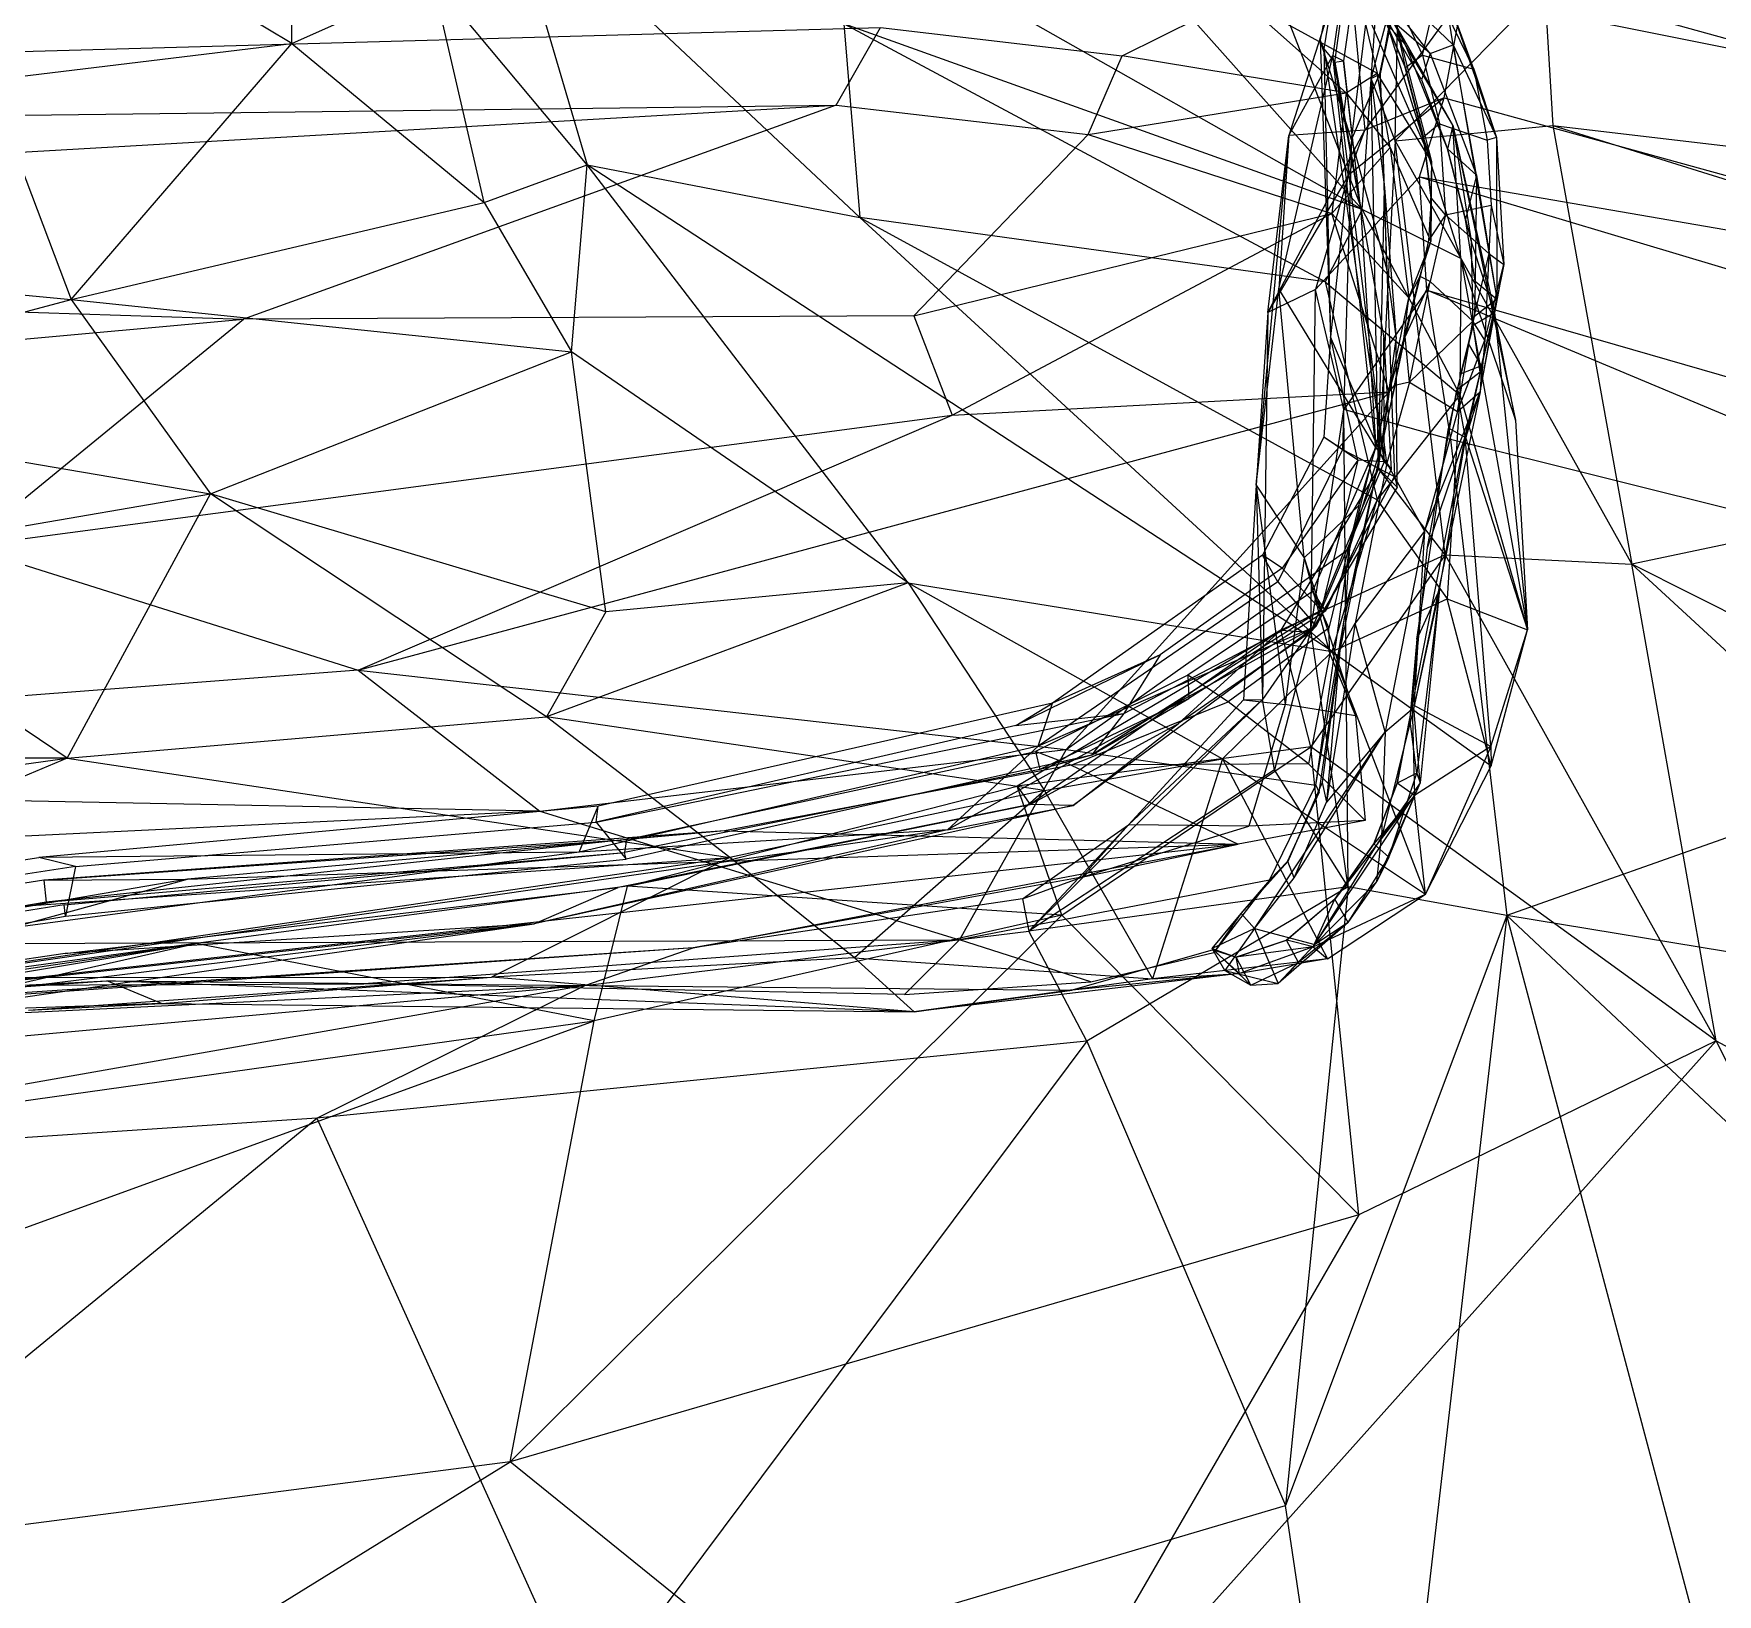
# Model space of a CAD drawing. Extents: x 11992 to 29481, y -6727 to 6811.
# Drawn here: x 17241.6 to 17324.8, y -1006.5 to -929.4 of the extents above; entities that cross this region are included whole.
import ezdxf

# ---------------------------------------------------------------- set-up
doc = ezdxf.new("R2010")
doc.units = 0
doc.header["$MEASUREMENT"] = 0
doc.layers.get('0').update_dxf_attribs({"color": 8, "linetype": 'CONTINUOUS'})

msp = doc.modelspace()

# ---------------------------------------------------------------- linework, layer by layer
for p, q in [((17307.269, -938.083, -1995.451), (17265.766, -914.588, -1859.261)), ((17307.269, -938.083, -1995.451), (17287.317, -915.694, -1927.881)), ((17254.382, -929.888, -1848.047), (17254.454, -917.332, -1831.559)), ((17254.382, -929.888, -1848.047), (17240.274, -921.445, -1812.628)), ((17307.269, -938.083, -1995.451), (17300.916, -921.78, -1976.511)), ((17264.899, -921.999, -1860.637), (17282.442, -938.479, -1924.806)), ((17264.899, -921.999, -1860.637), (17268.969, -935.887, -1887.625)), ((17306.563, -922.898, -2000.687), (17305.192, -929.701, -1998.666)), ((17306.563, -922.898, -2000.687), (17305.372, -930.154, -2001.917)), ((17309.388, -929.937, -2024.152), (17303.705, -923.532, -1991.712)), ((17310.631, -930.373, -2026.725), (17305.716, -924.164, -1996.96)), ((17305.716, -924.164, -1996.96), (17311.761, -929.959, -2029.608)), ((17306.678, -924.316, -2003.126), (17305.826, -930.474, -2001.525)), ((17305.92, -930.812, -2002.07), (17306.778, -924.57, -2003.56)), ((17307.161, -924.864, -2003.044), (17306.351, -930.748, -2001.524)), ((17307.162, -924.864, -2003.044), (17306.351, -930.748, -2001.524)), ((17306.736, -934.651, -1995.281), (17308.009, -924.509, -1998.374)), ((17306.554, -925.371, -2015.253), (17303.65, -934.437, -2017.503)), ((17306.554, -925.371, -2015.253), (17307.396, -934.174, -2047.316)), ((17308.075, -925.824, -2026.726), (17310.257, -930.464, -2043.468)), ((17254.382, -929.888, -1848.047), (17261.354, -926.773, -1857.038)), ((17263.888, -937.743, -1879.609), (17261.354, -926.773, -1857.038)), ((17268.969, -935.887, -1887.625), (17261.354, -926.773, -1857.038)), ((17307.707, -931.617, -1996.489), (17309.059, -926.593, -1998.889)), ((17308.146, -931.371, -1996.247), (17309.163, -926.577, -1997.999)), ((17308.168, -931.39, -1997.08), (17309.059, -926.593, -1998.889)), ((17308.168, -931.39, -1997.08), (17309.132, -926.766, -1998.78)), ((17308.902, -934.694, -1992.328), (17309.059, -926.593, -1998.889)), ((17295.414, -930.49, -2062.988), (17301.183, -927.618, -2056.676)), ((17301.183, -927.618, -2056.676), (17308.004, -931.348, -2059.614)), ((17306.471, -932.331, -2062.772), (17301.183, -927.618, -2056.676)), ((17307.077, -927.434, -2050.601), (17308.004, -931.348, -2059.614)), ((17307.077, -927.434, -2050.601), (17310.701, -935.708, -2056.899)), ((17307.269, -938.083, -1995.451), (17308.008, -927.351, -2010.087)), ((17312.268, -927.505, -2044.618), (17307.396, -934.174, -2047.316)), ((17312.145, -940.51, -2020.107), (17308.008, -927.351, -2010.087)), ((17311.749, -933.915, -2037.364), (17308.008, -927.351, -2010.087)), ((17308.008, -927.351, -2010.087), (17309.388, -929.937, -2024.152)), ((17308.902, -934.694, -1992.328), (17316.279, -927.157, -1995.51)), ((17310.257, -930.464, -2043.468), (17310.96, -927.398, -2031.721)), ((17310.96, -927.398, -2031.721), (17312.785, -931.152, -2043.223)), ((17312.785, -931.152, -2043.223), (17311.309, -927.11, -2025.089)), ((17311.761, -929.959, -2029.608), (17311.309, -927.11, -2025.089)), ((17313.911, -934.537, -2048.275), (17311.309, -927.11, -2025.089)), ((17311.323, -932.577, -2056.07), (17312.268, -927.505, -2044.618)), ((17349.556, -934.996, -2040.134), (17312.268, -927.505, -2044.618)), ((17316.279, -927.157, -1995.51), (17358.362, -938.801, -1994.933)), ((17316.279, -927.157, -1995.51), (17316.695, -933.944, -1991.778)), ((17307.962, -927.728, -2031.078), (17309.394, -931.076, -2042.791)), ((17307.975, -927.733, -2031.075), (17309.408, -931.084, -2042.791)), ((17310.203, -931.677, -2030.752), (17308.294, -928.374, -2017.007)), ((17310.631, -930.373, -2026.725), (17308.294, -928.374, -2017.007)), ((17199.692, -931.437, -2060.131), (17283.465, -929.103, -2062.069)), ((17281.275, -932.938, -2065.913), (17283.465, -929.103, -2062.069)), ((17305.442, -941.657, -1989.863), (17281.65, -928.913, -1914.436)), ((17307.269, -938.083, -1995.451), (17281.65, -928.913, -1914.436)), ((17281.65, -928.913, -1914.436), (17282.442, -938.479, -1924.806)), ((17283.465, -929.103, -2062.069), (17295.414, -930.49, -2062.988)), ((17308.833, -928.475, -2037.356), (17309.394, -931.076, -2042.791)), ((17308.833, -928.475, -2037.356), (17310.701, -935.708, -2056.899)), ((17239.373, -931.699, -1830.919), (17254.382, -929.888, -1848.047)), ((17243.472, -942.529, -1859.601), (17254.382, -929.888, -1848.047)), ((17254.382, -929.888, -1848.047), (17263.888, -937.743, -1879.609)), ((17305.192, -929.701, -1998.666), (17305.698, -944.369, -1995.855)), ((17305.372, -930.154, -2001.917), (17305.192, -929.701, -1998.666)), ((17306.736, -934.651, -1995.281), (17305.192, -929.701, -1998.666)), ((17311.749, -933.915, -2037.364), (17309.388, -929.937, -2024.152)), ((17309.388, -929.937, -2024.152), (17311.486, -935.111, -2042.155)), ((17310.631, -930.373, -2026.725), (17311.761, -929.959, -2029.608)), ((17312.915, -936.39, -2046.513), (17311.761, -929.959, -2029.608)), ((17311.761, -929.959, -2029.608), (17313.918, -942.521, -2059.599)), ((17311.761, -929.959, -2029.608), (17313.911, -934.537, -2048.275)), ((17293.732, -934.382, -2065.994), (17295.414, -930.49, -2062.988)), ((17306.471, -932.331, -2062.772), (17295.414, -930.49, -2062.988)), ((17303.156, -942.007, -2015.885), (17305.826, -930.474, -2001.525)), ((17303.65, -934.437, -2017.503), (17305.826, -930.474, -2001.525)), ((17305.372, -930.154, -2001.917), (17305.92, -930.812, -2002.07)), ((17305.372, -930.154, -2001.917), (17308.358, -950.546, -1997.482)), ((17305.372, -930.154, -2001.917), (17305.698, -944.369, -1995.855)), ((17307.939, -949.834, -1996.652), (17305.826, -930.474, -2001.525)), ((17305.826, -930.474, -2001.525), (17306.351, -930.748, -2001.524)), ((17307.18, -937.954, -1999.564), (17305.826, -930.474, -2001.525)), ((17305.92, -930.812, -2002.07), (17306.351, -930.748, -2001.524)), ((17305.92, -930.812, -2002.07), (17307.116, -937.576, -1999.745)), ((17305.92, -930.812, -2002.07), (17308.358, -950.546, -1997.482)), ((17307.18, -937.954, -1999.564), (17306.351, -930.748, -2001.524)), ((17306.351, -930.748, -2001.524), (17307.116, -937.576, -1999.745)), ((17310.257, -930.464, -2043.468), (17309.408, -931.084, -2042.791)), ((17310.631, -930.373, -2026.725), (17310.203, -931.677, -2030.752)), ((17310.257, -930.464, -2043.468), (17311.084, -933.853, -2052.401)), ((17310.257, -930.464, -2043.468), (17312.785, -931.152, -2043.223)), ((17310.631, -930.373, -2026.725), (17312.915, -936.39, -2046.513)), ((17239.373, -931.699, -1830.919), (17243.472, -942.529, -1859.601)), ((17306.471, -932.331, -2062.772), (17308.004, -931.348, -2059.614)), ((17306.736, -934.651, -1995.281), (17308.146, -931.371, -1996.247)), ((17307.707, -931.617, -1996.489), (17308.168, -931.39, -1997.08)), ((17308.902, -934.694, -1992.328), (17307.707, -931.617, -1996.489)), ((17308.078, -950.872, -1991.812), (17307.707, -931.617, -1996.489)), ((17307.707, -931.617, -1996.489), (17308.368, -937.01, -1995.236)), ((17308.645, -935.026, -2062.863), (17308.004, -931.348, -2059.614)), ((17310.701, -935.708, -2056.899), (17308.004, -931.348, -2059.614)), ((17308.146, -931.371, -1996.247), (17308.48, -941.064, -1993.098)), ((17308.146, -931.371, -1996.247), (17308.168, -931.39, -1997.08)), ((17308.368, -937.01, -1995.236), (17308.168, -931.39, -1997.08)), ((17308.368, -937.01, -1995.236), (17308.168, -931.39, -1997.08)), ((17310.285, -934.501, -2051.834), (17309.394, -931.076, -2042.791)), ((17309.408, -931.084, -2042.791), (17310.297, -934.506, -2051.835)), ((17310.203, -931.677, -2030.752), (17311.486, -935.09, -2042.129)), ((17312.785, -931.152, -2043.223), (17313.911, -934.537, -2048.275)), ((17312.785, -931.152, -2043.223), (17313.444, -934.669, -2052.418)), ((17293.732, -934.382, -2065.994), (17306.471, -932.331, -2062.772)), ((17306.471, -932.331, -2062.772), (17305.777, -938.276, -2065.582)), ((17306.471, -932.331, -2062.772), (17308.645, -935.026, -2062.863)), ((17311.323, -932.577, -2056.07), (17306.598, -936.395, -2055.514)), ((17311.323, -932.577, -2056.07), (17307.396, -934.174, -2047.316)), ((17310.106, -936.47, -2060.567), (17311.323, -932.577, -2056.07)), ((17311.323, -932.577, -2056.07), (17351.425, -943.593, -2056.102)), ((17200.468, -937.566, -2066.023), (17281.275, -932.938, -2065.913)), ((17200.946, -933.905, -2063.23), (17281.275, -932.938, -2065.913)), ((17281.275, -932.938, -2065.913), (17251.99, -943.502, -2069.438)), ((17281.275, -932.938, -2065.913), (17293.732, -934.382, -2065.994)), ((17302.608, -943.174, -2054.221), (17307.396, -934.174, -2047.316)), ((17307.396, -934.174, -2047.316), (17303.65, -934.437, -2017.503)), ((17306.598, -936.395, -2055.514), (17307.396, -934.174, -2047.316)), ((17308.902, -934.694, -1992.328), (17316.695, -933.944, -1991.778)), ((17311.084, -933.853, -2052.401), (17310.297, -934.506, -2051.835)), ((17311.084, -933.853, -2052.401), (17311.378, -938.357, -2061.187)), ((17311.084, -933.853, -2052.401), (17313.444, -934.669, -2052.418)), ((17311.749, -933.915, -2037.364), (17311.486, -935.111, -2042.155)), ((17312.145, -940.51, -2020.107), (17311.749, -933.915, -2037.364)), ((17311.749, -933.915, -2037.364), (17314.843, -948.496, -2051.839)), ((17311.749, -933.915, -2037.364), (17313.811, -943.169, -2059.137)), ((17311.749, -933.915, -2037.364), (17312.664, -939.727, -2053.578)), ((17316.695, -933.944, -1991.778), (17358.362, -938.801, -1994.933)), ((17316.695, -933.944, -1991.778), (17359.898, -947.374, -1990.986)), ((17316.695, -933.944, -1991.778), (17320.591, -955.595, -1984.998)), ((17293.732, -934.382, -2065.994), (17285.11, -943.334, -2068.05)), ((17293.732, -934.382, -2065.994), (17305.777, -938.276, -2065.582)), ((17302.035, -951.696, -2041.628), (17303.65, -934.437, -2017.503)), ((17302.608, -943.174, -2054.221), (17303.65, -934.437, -2017.503)), ((17303.65, -934.437, -2017.503), (17303.156, -942.007, -2015.885)), ((17306.736, -934.651, -1995.281), (17305.698, -944.369, -1995.855)), ((17308.645, -935.026, -2062.863), (17305.777, -938.276, -2065.582)), ((17306.736, -934.651, -1995.281), (17306.304, -949.942, -1992.051)), ((17306.736, -934.651, -1995.281), (17308.48, -941.064, -1993.098)), ((17308.902, -934.694, -1992.328), (17308.078, -950.872, -1991.812)), ((17308.645, -935.026, -2062.863), (17309.567, -942.448, -2064.532)), ((17308.645, -935.026, -2062.863), (17310.668, -939.66, -2061.316)), ((17308.902, -934.694, -1992.328), (17320.591, -955.595, -1984.998)), ((17311.373, -955.144, -1985.68), (17308.902, -934.694, -1992.328)), ((17310.701, -935.708, -2056.899), (17310.285, -934.501, -2051.834)), ((17310.285, -934.501, -2051.834), (17310.659, -937.511, -2058.04)), ((17310.297, -934.506, -2051.835), (17310.671, -937.515, -2058.042)), ((17312.915, -936.39, -2046.513), (17311.486, -935.09, -2042.129)), ((17312.376, -938.583, -2050.945), (17311.486, -935.09, -2042.129)), ((17311.486, -935.111, -2042.155), (17312.664, -939.727, -2053.578)), ((17313.911, -934.537, -2048.275), (17313.444, -934.669, -2052.418)), ((17313.444, -934.669, -2052.418), (17313.638, -937.869, -2058.982)), ((17313.911, -934.537, -2048.275), (17313.918, -942.521, -2059.599)), ((17313.911, -934.537, -2048.275), (17314.268, -940.802, -2061.098)), ((17263.888, -937.743, -1879.609), (17268.969, -935.887, -1887.625)), ((17268.204, -945.114, -1903.963), (17268.969, -935.887, -1887.625)), ((17284.829, -956.531, -1962.324), (17268.969, -935.887, -1887.625)), ((17305.78, -959.922, -2010.598), (17268.969, -935.887, -1887.625)), ((17268.969, -935.887, -1887.625), (17282.442, -938.479, -1924.806)), ((17310.701, -935.708, -2056.899), (17310.659, -937.511, -2058.04)), ((17310.701, -935.708, -2056.899), (17310.668, -939.66, -2061.316)), ((17306.598, -936.395, -2055.514), (17302.608, -943.174, -2054.221)), ((17306.598, -936.395, -2055.514), (17304.959, -942.041, -2060.385)), ((17310.106, -936.47, -2060.567), (17304.959, -942.041, -2060.385)), ((17310.106, -936.47, -2060.567), (17351.425, -943.593, -2056.102)), ((17310.106, -936.47, -2060.567), (17356.685, -950.395, -2062.042)), ((17310.465, -942.072, -2062.86), (17310.106, -936.47, -2060.567)), ((17312.915, -936.39, -2046.513), (17312.376, -938.583, -2050.945)), ((17312.915, -936.39, -2046.513), (17312.854, -941.626, -2056.936)), ((17312.915, -936.39, -2046.513), (17313.918, -942.521, -2059.599)), ((17307.116, -937.576, -1999.745), (17308.343, -944.431, -1997.903)), ((17308.078, -950.872, -1991.812), (17308.368, -937.01, -1995.236)), ((17308.368, -937.01, -1995.236), (17308.954, -944.473, -1993.383)), ((17308.48, -941.064, -1993.098), (17308.368, -937.01, -1995.236)), ((17308.368, -937.01, -1995.236), (17308.954, -944.473, -1993.383)), ((17310.671, -937.515, -2058.042), (17310.551, -939.622, -2061.238)), ((17310.668, -939.66, -2061.316), (17310.659, -937.511, -2058.04)), ((17311.378, -938.357, -2061.187), (17310.671, -937.515, -2058.042)), ((17243.472, -942.529, -1859.601), (17263.888, -937.743, -1879.609)), ((17263.888, -937.743, -1879.609), (17268.204, -945.114, -1903.963)), ((17285.11, -943.334, -2068.05), (17305.777, -938.276, -2065.582)), ((17287.005, -948.241, -2067.458), (17305.777, -938.276, -2065.582)), ((17307.269, -938.083, -1995.451), (17305.442, -941.657, -1989.863)), ((17308.604, -947.094, -2065.626), (17305.777, -938.276, -2065.582)), ((17309.567, -942.448, -2064.532), (17305.777, -938.276, -2065.582)), ((17307.18, -937.954, -1999.564), (17307.939, -949.834, -1996.652)), ((17307.18, -937.954, -1999.564), (17308.343, -944.431, -1997.903)), ((17312.145, -940.51, -2020.107), (17307.269, -938.083, -1995.451)), ((17307.269, -938.083, -1995.451), (17312.093, -947.246, -2016.184)), ((17311.378, -938.357, -2061.187), (17310.551, -939.622, -2061.238)), ((17311.378, -938.357, -2061.187), (17310.636, -941.645, -2064.101)), ((17311.378, -938.357, -2061.187), (17313.638, -937.869, -2058.982)), ((17311.378, -938.357, -2061.187), (17313.533, -940.262, -2062.548)), ((17313.638, -937.869, -2058.982), (17313.533, -940.262, -2062.548)), ((17313.638, -937.869, -2058.982), (17314.268, -940.802, -2061.098)), ((17305.442, -941.657, -1989.863), (17282.442, -938.479, -1924.806)), ((17282.442, -938.479, -1924.806), (17308.008, -952.421, -2004.703)), ((17305.78, -959.922, -2010.598), (17282.442, -938.479, -1924.806)), ((17312.854, -941.626, -2056.936), (17312.376, -938.583, -2050.945)), ((17210.5, -939.427, -1819.065), (17243.472, -942.529, -1859.601)), ((17309.567, -942.448, -2064.532), (17310.668, -939.66, -2061.316)), ((17310.121, -941.388, -2062.754), (17310.668, -939.66, -2061.316)), ((17310.551, -939.622, -2061.238), (17310.136, -941.395, -2062.753)), ((17312.75, -943.79, -2060.243), (17312.664, -939.727, -2053.578)), ((17312.664, -939.727, -2053.578), (17313.811, -943.169, -2059.137)), ((17312.145, -940.51, -2020.107), (17312.093, -947.246, -2016.184)), ((17312.145, -940.51, -2020.107), (17314.843, -948.496, -2051.839)), ((17312.145, -940.51, -2020.107), (17315.444, -958.845, -2051.343)), ((17313.533, -940.262, -2062.548), (17312.743, -943.608, -2065.263)), ((17313.095, -947.088, -2064.867), (17314.268, -940.802, -2061.098)), ((17313.533, -940.262, -2062.548), (17313.325, -944.535, -2065.019)), ((17313.325, -944.535, -2065.019), (17314.268, -940.802, -2061.098)), ((17313.533, -940.262, -2062.548), (17314.268, -940.802, -2061.098)), ((17314.268, -940.802, -2061.098), (17313.918, -942.521, -2059.599)), ((17305.442, -941.657, -1989.863), (17312.093, -947.246, -2016.184)), ((17305.442, -941.657, -1989.863), (17308.008, -952.421, -2004.703)), ((17308.48, -941.064, -1993.098), (17308.954, -944.473, -1993.383)), ((17308.48, -941.064, -1993.098), (17308.868, -951.272, -1991.111)), ((17309.328, -944.497, -2064.421), (17310.121, -941.388, -2062.754)), ((17310.136, -941.395, -2062.753), (17309.385, -944.351, -2064.364)), ((17310.636, -941.645, -2064.101), (17309.385, -944.351, -2064.364)), ((17310.121, -941.388, -2062.754), (17309.567, -942.448, -2064.532)), ((17309.605, -946.615, -2066.126), (17310.636, -941.645, -2064.101)), ((17310.636, -941.645, -2064.101), (17310.136, -941.395, -2062.753)), ((17310.636, -941.645, -2064.101), (17312.743, -943.608, -2065.263)), ((17312.854, -941.626, -2056.936), (17312.814, -943.374, -2059.777)), ((17312.854, -941.626, -2056.936), (17313.918, -942.521, -2059.599)), ((17202.52, -941.903, -2068.353), (17251.99, -943.502, -2069.438)), ((17224.096, -947.678, -1852.875), (17243.472, -942.529, -1859.601)), ((17243.472, -942.529, -1859.601), (17250.364, -952.122, -1895.625)), ((17243.472, -942.529, -1859.601), (17268.204, -945.114, -1903.963)), ((17302.035, -951.696, -2041.628), (17303.156, -942.007, -2015.885)), ((17304.959, -942.041, -2060.385), (17302.608, -943.174, -2054.221)), ((17307.939, -949.834, -1996.652), (17303.156, -942.007, -2015.885)), ((17304.401, -955.291, -2023.961), (17303.156, -942.007, -2015.885)), ((17304.737, -958.842, -2062.361), (17304.959, -942.041, -2060.385)), ((17306.355, -947.968, -2062.984), (17304.959, -942.041, -2060.385)), ((17310.465, -942.072, -2062.86), (17306.355, -947.968, -2062.984)), ((17308.604, -947.094, -2065.626), (17309.567, -942.448, -2064.532)), ((17309.328, -944.497, -2064.421), (17309.567, -942.448, -2064.532)), ((17352.24, -959.553, -2065.264), (17310.465, -942.072, -2062.86)), ((17310.465, -942.072, -2062.86), (17362.136, -956.953, -2064.437)), ((17310.465, -942.072, -2062.86), (17311.626, -949.451, -2064.247)), ((17313.918, -942.521, -2059.599), (17312.814, -943.374, -2059.777)), ((17313.095, -947.088, -2064.867), (17313.918, -942.521, -2059.599)), ((17313.171, -945.799, -2062.23), (17313.918, -942.521, -2059.599)), ((17285.11, -943.334, -2068.05), (17251.99, -943.502, -2069.438)), ((17285.11, -943.334, -2068.05), (17287.005, -948.241, -2067.458)), ((17302.608, -943.174, -2054.221), (17302.035, -951.696, -2041.628)), ((17302.608, -943.174, -2054.221), (17302.345, -962.279, -2056.26)), ((17312.362, -949.285, -2061.592), (17313.811, -943.169, -2059.137)), ((17312.521, -944.704, -2060.895), (17312.814, -943.374, -2059.777)), ((17312.75, -943.79, -2060.243), (17313.811, -943.169, -2059.137)), ((17313.097, -946.115, -2061.539), (17313.811, -943.169, -2059.137)), ((17314.843, -948.496, -2051.839), (17313.811, -943.169, -2059.137)), ((17313.811, -943.169, -2059.137), (17315.444, -958.845, -2051.343)), ((17166.617, -951.215, -2070.059), (17251.99, -943.502, -2069.438)), ((17238.256, -954.732, -2069.791), (17251.99, -943.502, -2069.438)), ((17309.605, -946.615, -2066.126), (17312.743, -943.608, -2065.263)), ((17312.75, -943.79, -2060.243), (17311.951, -947.016, -2061.839)), ((17311.984, -948.059, -2065.792), (17312.743, -943.608, -2065.263)), ((17313.325, -944.535, -2065.019), (17312.743, -943.608, -2065.263)), ((17313.097, -946.115, -2061.539), (17312.75, -943.79, -2060.243)), ((17305.698, -944.369, -1995.855), (17305.381, -949.324, -1994.133)), ((17307.057, -950.47, -1997.199), (17305.698, -944.369, -1995.855)), ((17308.358, -950.546, -1997.482), (17305.698, -944.369, -1995.855)), ((17308.078, -950.872, -1991.812), (17308.954, -944.473, -1993.383)), ((17308.343, -944.431, -1997.903), (17308.703, -950.927, -1996.523)), ((17308.358, -950.546, -1997.482), (17308.343, -944.431, -1997.903)), ((17308.343, -944.431, -1997.903), (17308.703, -950.927, -1996.523)), ((17308.604, -947.094, -2065.626), (17309.328, -944.497, -2064.421)), ((17308.871, -946.775, -2064.939), (17309.328, -944.497, -2064.421)), ((17308.888, -946.778, -2064.937), (17309.385, -944.351, -2064.364)), ((17309.004, -951.798, -1992.313), (17308.954, -944.473, -1993.383)), ((17309.003, -951.798, -1992.314), (17308.954, -944.473, -1993.383)), ((17309.605, -946.615, -2066.126), (17309.385, -944.351, -2064.364)), ((17311.984, -948.059, -2065.792), (17313.325, -944.535, -2065.019)), ((17312.15, -946.194, -2061.647), (17312.521, -944.704, -2060.895)), ((17313.171, -945.799, -2062.23), (17312.521, -944.704, -2060.895)), ((17313.325, -944.535, -2065.019), (17313.095, -947.088, -2064.867)), ((17250.364, -952.122, -1895.625), (17268.204, -945.114, -1903.963)), ((17284.829, -956.531, -1962.324), (17268.204, -945.114, -1903.963)), ((17269.898, -957.951, -1941.656), (17268.204, -945.114, -1903.963)), ((17313.171, -945.799, -2062.23), (17312.15, -946.194, -2061.647)), ((17313.171, -945.799, -2062.23), (17312.39, -949.361, -2062.377)), ((17313.171, -945.799, -2062.23), (17313.095, -947.088, -2064.867)), ((17309.605, -946.615, -2066.126), (17308.482, -950.62, -2064.938)), ((17309.605, -946.615, -2066.126), (17308.888, -946.778, -2064.937)), ((17309.605, -946.615, -2066.126), (17311.984, -948.059, -2065.792)), ((17312.15, -946.194, -2061.647), (17311.531, -948.893, -2061.702)), ((17313.097, -946.115, -2061.539), (17311.951, -947.016, -2061.839)), ((17313.097, -946.115, -2061.539), (17312.362, -949.285, -2061.592)), ((17257.659, -960.838, -2067.378), (17308.604, -947.094, -2065.626)), ((17287.005, -948.241, -2067.458), (17308.604, -947.094, -2065.626)), ((17308.604, -947.094, -2065.626), (17292.645, -964.755, -2061.553)), ((17308.604, -947.094, -2065.626), (17306.637, -954.835, -2063.087)), ((17312.093, -947.246, -2016.184), (17308.008, -952.421, -2004.703)), ((17308.871, -946.775, -2064.939), (17308.215, -949.795, -2064.266)), ((17308.604, -947.094, -2065.626), (17308.215, -949.795, -2064.266)), ((17308.888, -946.778, -2064.937), (17308.33, -949.303, -2064.426)), ((17308.604, -947.094, -2065.626), (17308.871, -946.775, -2064.939)), ((17313.095, -947.088, -2064.867), (17309.826, -962.679, -2060.394)), ((17310.343, -953.972, -2064.387), (17313.095, -947.088, -2064.867)), ((17310.493, -954.766, -2059.859), (17311.951, -947.016, -2061.839)), ((17312.093, -947.246, -2016.184), (17311.471, -957.311, -2023.083)), ((17312.362, -949.285, -2061.592), (17311.951, -947.016, -2061.839)), ((17311.984, -948.059, -2065.792), (17313.095, -947.088, -2064.867)), ((17312.093, -947.246, -2016.184), (17315.444, -958.845, -2051.343)), ((17312.39, -949.361, -2062.377), (17313.095, -947.088, -2064.867)), ((17359.898, -947.374, -1990.986), (17320.591, -955.595, -1984.998)), ((17224.096, -947.678, -1852.875), (17250.364, -952.122, -1895.625)), ((17238.256, -954.732, -2069.791), (17287.005, -948.241, -2067.458)), ((17257.659, -960.838, -2067.378), (17287.005, -948.241, -2067.458)), ((17304.737, -958.842, -2062.361), (17306.355, -947.968, -2062.984)), ((17306.578, -971.535, -2065.034), (17306.355, -947.968, -2062.984)), ((17311.626, -949.451, -2064.247), (17306.355, -947.968, -2062.984)), ((17311.984, -948.059, -2065.792), (17310.343, -953.972, -2064.387)), ((17309.969, -959.309, -2057.97), (17311.531, -948.893, -2061.702)), ((17312.39, -949.361, -2062.377), (17311.531, -948.893, -2061.702)), ((17314.843, -948.496, -2051.839), (17315.444, -958.845, -2051.343)), ((17305.381, -949.324, -1994.133), (17302.347, -955.152, -1993.206)), ((17306.304, -949.942, -1992.051), (17303.105, -956.471, -1991.358)), ((17304.808, -956.957, -1995.935), (17307.939, -949.834, -1996.652)), ((17306.304, -949.942, -1992.051), (17305.381, -949.324, -1994.133)), ((17307.057, -950.47, -1997.199), (17305.381, -949.324, -1994.133)), ((17308.33, -949.303, -2064.426), (17306.161, -959.849, -2060.101)), ((17306.304, -949.942, -1992.051), (17308.868, -951.272, -1991.111)), ((17308.215, -949.795, -2064.266), (17306.414, -958.166, -2060.885)), ((17306.637, -954.835, -2063.087), (17308.215, -949.795, -2064.266)), ((17307.102, -952.712, -2003.016), (17307.939, -949.834, -1996.652)), ((17307.939, -949.834, -1996.652), (17308.703, -950.927, -1996.523)), ((17308.482, -950.62, -2064.938), (17308.33, -949.303, -2064.426)), ((17312.362, -949.285, -2061.592), (17309.74, -962.539, -2056.597)), ((17312.362, -949.285, -2061.592), (17310.493, -954.766, -2059.859)), ((17311.084, -956.86, -2059.777), (17312.39, -949.361, -2062.377)), ((17352.24, -959.553, -2065.264), (17311.626, -949.451, -2064.247)), ((17311.626, -949.451, -2064.247), (17314.409, -972.959, -2065.685)), ((17312.362, -949.285, -2061.592), (17315.444, -958.845, -2051.343)), ((17313.624, -964.614, -2052.029), (17312.362, -949.285, -2061.592)), ((17308.078, -950.872, -1991.812), (17303.248, -958.862, -1991.812)), ((17307.057, -950.47, -1997.199), (17303.316, -955.792, -1995.542)), ((17308.078, -950.872, -1991.812), (17304.71, -958.968, -1992.29)), ((17307.057, -950.47, -1997.199), (17305.247, -957.869, -1997.12)), ((17308.358, -950.546, -1997.482), (17305.247, -957.869, -1997.12)), ((17308.482, -950.62, -2064.938), (17306.916, -958.514, -2062.105)), ((17308.358, -950.546, -1997.482), (17307.057, -950.47, -1997.199)), ((17308.078, -950.872, -1991.812), (17309.004, -951.798, -1992.313)), ((17311.373, -955.144, -1985.68), (17308.078, -950.872, -1991.812)), ((17308.358, -950.546, -1997.482), (17308.703, -950.927, -1996.523)), ((17308.482, -950.62, -2064.938), (17310.343, -953.972, -2064.387)), ((17302.035, -951.696, -2041.628), (17301.408, -962.301, -2049.529)), ((17302.035, -951.696, -2041.628), (17304.401, -955.291, -2023.961)), ((17302.035, -951.696, -2041.628), (17303.465, -962.539, -2042.348)), ((17302.035, -951.696, -2041.628), (17302.345, -962.279, -2056.26)), ((17304.988, -958.66, -1990.793), (17308.868, -951.272, -1991.111)), ((17308.703, -950.927, -1996.523), (17305.453, -957.931, -1995.996)), ((17308.703, -950.927, -1996.523), (17305.453, -957.931, -1995.996)), ((17308.868, -951.272, -1991.111), (17309.003, -951.798, -1992.314)), ((17229.329, -955.753, -1886.728), (17250.364, -952.122, -1895.625)), ((17243.272, -965.19, -1939.426), (17250.364, -952.122, -1895.625)), ((17266.964, -963.146, -1957.048), (17250.364, -952.122, -1895.625)), ((17269.898, -957.951, -1941.656), (17250.364, -952.122, -1895.625)), ((17309.004, -951.798, -1992.313), (17304.71, -958.968, -1992.29)), ((17309.003, -951.798, -1992.314), (17304.71, -958.968, -1992.291)), ((17305.78, -959.922, -2010.598), (17308.008, -952.421, -2004.703)), ((17308.008, -952.421, -2004.703), (17311.471, -957.311, -2023.083)), ((17307.102, -952.712, -2003.016), (17304.401, -955.291, -2023.961)), ((17307.102, -952.712, -2003.016), (17305.619, -958.768, -2002.73)), ((17310.343, -953.972, -2064.387), (17306.916, -958.514, -2062.105)), ((17310.343, -953.972, -2064.387), (17308.408, -963.88, -2060.309)), ((17310.343, -953.972, -2064.387), (17309.826, -962.679, -2060.394)), ((17238.256, -954.732, -2069.791), (17257.659, -960.838, -2067.378)), ((17292.645, -964.755, -2061.553), (17306.637, -954.835, -2063.087)), ((17304.971, -966.515, -2057.509), (17306.637, -954.835, -2063.087)), ((17306.637, -954.835, -2063.087), (17306.414, -958.166, -2060.885)), ((17309.74, -962.539, -2056.597), (17310.493, -954.766, -2059.859)), ((17243.272, -965.19, -1939.426), (17229.329, -955.753, -1886.728)), ((17302.347, -955.152, -1993.206), (17291.959, -962.466, -1994.098)), ((17303.316, -955.792, -1995.542), (17297.293, -960.083, -1995.936)), ((17303.316, -955.792, -1995.542), (17302.347, -955.152, -1993.206)), ((17303.105, -956.471, -1991.358), (17302.347, -955.152, -1993.206)), ((17311.373, -955.144, -1985.68), (17303.248, -958.862, -1991.812)), ((17303.316, -955.792, -1995.542), (17305.247, -957.869, -1997.12)), ((17304.401, -955.291, -2023.961), (17303.465, -962.539, -2042.348)), ((17304.401, -955.291, -2023.961), (17306.941, -963.099, -2030.247)), ((17304.401, -955.291, -2023.961), (17305.674, -960.03, -2018.094)), ((17311.373, -955.144, -1985.68), (17304.728, -964.632, -1985.559)), ((17311.373, -955.144, -1985.68), (17320.591, -955.595, -1984.998)), ((17311.373, -955.144, -1985.68), (17324.76, -979.15, -1979.846)), ((17375.714, -1006.47, -1975.646), (17320.591, -955.595, -1984.998)), ((17324.76, -979.15, -1979.846), (17320.591, -955.595, -1984.998)), ((17384.129, -987.597, -1980.987), (17320.591, -955.595, -1984.998)), ((17284.829, -956.531, -1962.324), (17266.964, -963.146, -1957.048)), ((17284.829, -956.531, -1962.324), (17269.898, -957.951, -1941.656)), ((17284.829, -956.531, -1962.324), (17291.571, -966.786, -2005.683)), ((17284.829, -956.531, -1962.324), (17300.366, -965.21, -2012.588)), ((17284.829, -956.531, -1962.324), (17305.78, -959.922, -2010.598)), ((17303.105, -956.471, -1991.358), (17291.254, -964.593, -1992.478)), ((17303.105, -956.471, -1991.358), (17304.988, -958.66, -1990.793)), ((17304.808, -956.957, -1995.935), (17298.66, -961.083, -1996.323)), ((17304.808, -956.957, -1995.935), (17305.619, -958.768, -2002.73)), ((17304.808, -956.957, -1995.935), (17305.453, -957.931, -1995.996)), ((17305.78, -959.922, -2010.598), (17311.471, -957.311, -2023.083)), ((17311.084, -956.86, -2059.777), (17309.826, -962.679, -2060.394)), ((17311.084, -956.86, -2059.777), (17309.969, -959.309, -2057.97)), ((17311.084, -956.86, -2059.777), (17309.97, -965.922, -2055.256)), ((17311.084, -956.86, -2059.777), (17310.128, -966.41, -2056.844)), ((17311.471, -957.311, -2023.083), (17315.444, -958.845, -2051.343)), ((17313.648, -965.56, -2046), (17311.471, -957.311, -2023.083)), ((17269.898, -957.951, -1941.656), (17266.964, -963.146, -1957.048)), ((17305.247, -957.869, -1997.12), (17293.893, -965.037, -1998.336)), ((17295.491, -962.971, -1997.813), (17305.247, -957.869, -1997.12)), ((17305.453, -957.931, -1995.996), (17298.696, -962.232, -1996.617)), ((17305.453, -957.931, -1995.996), (17298.696, -962.232, -1996.617)), ((17304.971, -966.515, -2057.509), (17306.414, -958.166, -2060.885)), ((17305.148, -966.885, -2056.476), (17306.414, -958.166, -2060.885)), ((17305.247, -957.869, -1997.12), (17305.453, -957.931, -1995.996)), ((17304.988, -958.66, -1990.793), (17286.779, -968.728, -1992.706)), ((17303.248, -958.862, -1991.812), (17290.212, -966.575, -1993.422)), ((17303.248, -958.862, -1991.812), (17290.867, -967.465, -1993.667)), ((17304.988, -958.66, -1990.793), (17291.254, -964.593, -1992.478)), ((17304.988, -958.66, -1990.793), (17292.993, -967.53, -1992.642)), ((17303.248, -958.862, -1991.812), (17298.19, -963.467, -1992.874)), ((17304.71, -958.968, -1992.29), (17298.19, -963.467, -1992.874)), ((17304.71, -958.968, -1992.291), (17298.19, -963.467, -1992.874)), ((17305.619, -958.768, -2002.73), (17300.654, -962.394, -2003.399)), ((17304.737, -958.842, -2062.361), (17302.345, -962.279, -2056.26)), ((17304.737, -958.842, -2062.361), (17302.941, -965.756, -2061.94)), ((17303.248, -958.862, -1991.812), (17304.71, -958.968, -1992.29)), ((17304.728, -964.632, -1985.559), (17303.248, -958.862, -1991.812)), ((17304.988, -958.66, -1990.793), (17304.71, -958.968, -1992.291)), ((17306.578, -971.535, -2065.034), (17304.737, -958.842, -2062.361)), ((17306.916, -958.514, -2062.105), (17305.511, -967.353, -2057.532)), ((17305.674, -960.03, -2018.094), (17305.619, -958.768, -2002.73)), ((17306.161, -959.849, -2060.101), (17306.916, -958.514, -2062.105)), ((17308.408, -963.88, -2060.309), (17306.916, -958.514, -2062.105)), ((17313.624, -964.614, -2052.029), (17315.444, -958.845, -2051.343)), ((17313.648, -965.56, -2046), (17315.444, -958.845, -2051.343)), ((17300.366, -965.21, -2012.588), (17305.78, -959.922, -2010.598)), ((17305.674, -960.03, -2018.094), (17304.61, -965.463, -2017.082)), ((17306.161, -959.849, -2060.101), (17305.296, -966.394, -2056.754)), ((17306.161, -959.849, -2060.101), (17305.511, -967.353, -2057.532)), ((17305.674, -960.03, -2018.094), (17306.941, -963.099, -2030.247)), ((17310.405, -971.907, -2047.762), (17305.78, -959.922, -2010.598)), ((17305.78, -959.922, -2010.598), (17313.648, -965.56, -2046)), ((17309.969, -959.309, -2057.97), (17309.618, -963.223, -2055.997)), ((17352.24, -959.553, -2065.264), (17314.409, -972.959, -2065.685)), ((17257.659, -960.838, -2067.378), (17187.467, -966.228, -2068.662)), ((17257.659, -960.838, -2067.378), (17292.645, -964.755, -2061.553)), ((17257.659, -960.838, -2067.378), (17266.64, -967.804, -2062.968)), ((17297.293, -960.083, -1995.936), (17290.148, -963.576, -1996.91)), ((17297.293, -960.083, -1995.936), (17291.959, -962.466, -1994.098)), ((17297.293, -960.083, -1995.936), (17295.491, -962.971, -1997.813)), ((17298.66, -961.083, -1996.323), (17291.124, -964.851, -1997.213)), ((17300.654, -962.394, -2003.399), (17298.66, -961.083, -1996.323)), ((17298.66, -961.083, -1996.323), (17298.696, -962.232, -1996.617)), ((17291.959, -962.466, -1994.098), (17269.519, -967.548, -1995.716)), ((17290.148, -963.576, -1996.91), (17291.959, -962.466, -1994.098)), ((17290.803, -973.722, -2059.371), (17302.345, -962.279, -2056.26)), ((17291.254, -964.593, -1992.478), (17291.959, -962.466, -1994.098)), ((17298.696, -962.232, -1996.617), (17291.335, -965.736, -1997.716)), ((17298.696, -962.232, -1996.617), (17291.335, -965.736, -1997.716)), ((17292.894, -965.531, -2005.373), (17300.654, -962.394, -2003.399)), ((17293.893, -965.037, -1998.336), (17298.696, -962.232, -1996.617)), ((17302.345, -962.279, -2056.26), (17295.727, -968.482, -2055.506)), ((17301.408, -962.301, -2049.529), (17295.727, -968.482, -2055.506)), ((17304.61, -965.463, -2017.082), (17300.654, -962.394, -2003.399)), ((17301.408, -962.301, -2049.529), (17302.345, -962.279, -2056.26)), ((17301.408, -962.301, -2049.529), (17303.465, -962.539, -2042.348)), ((17303.465, -962.539, -2042.348), (17301.666, -968.547, -2041.243)), ((17302.941, -965.756, -2061.94), (17302.345, -962.279, -2056.26)), ((17306.941, -963.099, -2030.247), (17303.465, -962.539, -2042.348)), ((17309.74, -962.539, -2056.597), (17308.995, -966.424, -2054.203)), ((17313.624, -964.614, -2052.029), (17309.74, -962.539, -2056.597)), ((17309.74, -962.539, -2056.597), (17309.85, -967.025, -2053.94)), ((17243.272, -965.19, -1939.426), (17266.964, -963.146, -1957.048)), ((17276.015, -970.093, -2001.591), (17266.964, -963.146, -1957.048)), ((17291.571, -966.786, -2005.683), (17266.964, -963.146, -1957.048)), ((17269.425, -968.345, -1999.636), (17295.491, -962.971, -1997.813)), ((17290.148, -963.576, -1996.91), (17295.491, -962.971, -1997.813)), ((17295.491, -962.971, -1997.813), (17293.893, -965.037, -1998.336)), ((17306.941, -963.099, -2030.247), (17307.418, -968.263, -2031.21)), ((17309.826, -962.679, -2060.394), (17308.219, -969.1, -2057.352)), ((17308.408, -963.88, -2060.309), (17309.826, -962.679, -2060.394)), ((17308.991, -966.427, -2054.216), (17309.618, -963.223, -2055.997)), ((17309.97, -965.922, -2055.256), (17309.618, -963.223, -2055.997)), ((17310.128, -966.41, -2056.844), (17309.826, -962.679, -2060.394)), ((17290.148, -963.576, -1996.91), (17269.425, -968.345, -1999.636)), ((17290.867, -967.465, -1993.667), (17298.19, -963.467, -1992.874)), ((17290.867, -967.465, -1993.667), (17298.19, -963.467, -1992.874)), ((17292.993, -967.53, -1992.642), (17298.19, -963.467, -1992.874)), ((17301.953, -973.593, -2053.661), (17308.408, -963.88, -2060.309)), ((17303.908, -971.09, -2055.247), (17308.408, -963.88, -2060.309)), ((17308.408, -963.88, -2060.309), (17305.511, -967.353, -2057.532)), ((17308.408, -963.88, -2060.309), (17308.219, -969.1, -2057.352)), ((17266.64, -967.804, -2062.968), (17292.645, -964.755, -2061.553)), ((17291.254, -964.593, -1992.478), (17268.577, -969.825, -1993.7)), ((17293.893, -965.037, -1998.336), (17270.899, -970.177, -2000.657)), ((17270.911, -969.201, -1998.551), (17291.124, -964.851, -1997.213)), ((17291.254, -964.593, -1992.478), (17286.779, -968.728, -1992.706)), ((17292.645, -964.755, -2061.553), (17287.372, -974.164, -2055.897)), ((17304.728, -964.632, -1985.559), (17290.212, -966.575, -1993.422)), ((17292.894, -965.531, -2005.373), (17291.124, -964.851, -1997.213)), ((17291.124, -964.851, -1997.213), (17291.335, -965.736, -1997.716)), ((17293.893, -965.037, -1998.336), (17291.335, -965.736, -1997.716)), ((17292.424, -972.936, -1986.211), (17304.728, -964.632, -1985.559)), ((17292.645, -964.755, -2061.553), (17304.971, -966.515, -2057.509)), ((17324.76, -979.15, -1979.846), (17304.728, -964.632, -1985.559)), ((17307.099, -987.732, -1979.659), (17304.728, -964.632, -1985.559)), ((17313.624, -964.614, -2052.029), (17309.85, -967.025, -2053.94)), ((17313.624, -964.614, -2052.029), (17310.405, -971.907, -2047.762)), ((17313.624, -964.614, -2052.029), (17313.648, -965.56, -2046)), ((17179.94, -973.925, -1928.886), (17243.272, -965.19, -1939.426)), ((17243.272, -965.19, -1939.426), (17190.655, -965.175, -1896.393)), ((17243.272, -965.19, -1939.426), (17222.8, -973.748, -1968.899)), ((17243.272, -965.19, -1939.426), (17276.015, -970.093, -2001.591)), ((17291.335, -965.736, -1997.716), (17270.823, -969.836, -1999.497)), ((17291.335, -965.736, -1997.716), (17270.823, -969.836, -1999.497)), ((17292.894, -965.531, -2005.373), (17275.766, -968.766, -2013.849)), ((17302.941, -965.756, -2061.94), (17290.803, -973.722, -2059.371)), ((17291.571, -966.786, -2005.683), (17300.366, -965.21, -2012.588)), ((17304.61, -965.463, -2017.082), (17292.894, -965.531, -2005.373)), ((17292.894, -965.531, -2005.373), (17301.135, -969.431, -2030.557)), ((17300.366, -965.21, -2012.588), (17296.91, -976.077, -2042.138)), ((17300.366, -965.21, -2012.588), (17310.405, -971.907, -2047.762)), ((17300.366, -965.21, -2012.588), (17305.547, -975.098, -2046.472)), ((17306.578, -971.535, -2065.034), (17302.941, -965.756, -2061.94)), ((17307.418, -968.263, -2031.21), (17304.61, -965.463, -2017.082)), ((17310.405, -971.907, -2047.762), (17313.648, -965.56, -2046)), ((17266.64, -967.804, -2062.968), (17187.467, -966.228, -2068.662)), ((17270.961, -971.503, -1994.816), (17290.212, -966.575, -1993.422)), ((17290.212, -966.575, -1993.422), (17290.867, -967.465, -1993.667)), ((17292.424, -972.936, -1986.211), (17290.212, -966.575, -1993.422)), ((17302.682, -971.202, -2054.807), (17304.971, -966.515, -2057.509)), ((17305.296, -966.394, -2056.754), (17303.598, -970.288, -2054.412)), ((17304.971, -966.515, -2057.509), (17305.148, -966.885, -2056.476)), ((17305.296, -966.394, -2056.754), (17305.511, -967.353, -2057.532)), ((17307.837, -969.417, -2052.394), (17308.991, -966.427, -2054.216)), ((17308.995, -966.424, -2054.203), (17307.841, -969.416, -2052.381)), ((17310.128, -966.41, -2056.844), (17307.997, -971.273, -2055.267)), ((17310.128, -966.41, -2056.844), (17308.219, -969.1, -2057.352)), ((17308.584, -970.071, -2052.972), (17309.97, -965.922, -2055.256)), ((17308.584, -970.071, -2052.972), (17310.128, -966.41, -2056.844)), ((17309.97, -965.922, -2055.256), (17308.991, -966.427, -2054.216)), ((17309.85, -967.025, -2053.94), (17308.995, -966.424, -2054.203)), ((17309.97, -965.922, -2055.256), (17310.128, -966.41, -2056.844)), ((17269.519, -967.548, -1995.716), (17241.875, -970.086, -1996.789)), ((17292.993, -967.53, -1992.642), (17266.36, -973.363, -1994.228)), ((17268.577, -969.825, -1993.7), (17269.519, -967.548, -1995.716)), ((17269.425, -968.345, -1999.636), (17269.519, -967.548, -1995.716)), ((17290.867, -967.465, -1993.667), (17270.508, -971.575, -1994.797)), ((17270.961, -971.503, -1994.816), (17290.867, -967.465, -1993.667)), ((17291.571, -966.786, -2005.683), (17276.015, -970.093, -2001.591)), ((17291.571, -966.786, -2005.683), (17282.18, -975.051, -2030.342)), ((17286.779, -968.728, -1992.706), (17292.993, -967.53, -1992.642)), ((17292.993, -967.53, -1992.642), (17290.867, -967.465, -1993.667)), ((17291.571, -966.786, -2005.683), (17296.91, -976.077, -2042.138)), ((17303.582, -970.285, -2054.409), (17305.148, -966.885, -2056.476)), ((17303.908, -971.09, -2055.247), (17305.511, -967.353, -2057.532)), ((17304.847, -974.509, -2049.24), (17309.85, -967.025, -2053.94)), ((17309.85, -967.025, -2053.94), (17305.916, -972.149, -2050.572)), ((17309.85, -967.025, -2053.94), (17307.841, -969.416, -2052.381)), ((17310.405, -971.907, -2047.762), (17309.85, -967.025, -2053.94)), ((17266.64, -967.804, -2062.968), (17213.64, -970.371, -2064.182)), ((17243.69, -970.529, -2000.976), (17269.425, -968.345, -1999.636)), ((17266.64, -967.804, -2062.968), (17287.372, -974.164, -2055.897)), ((17269.425, -968.345, -1999.636), (17270.899, -970.177, -2000.657)), ((17307.418, -968.263, -2031.21), (17301.135, -969.431, -2030.557)), ((17307.418, -968.263, -2031.21), (17301.666, -968.547, -2041.243)), ((17286.779, -968.728, -1992.706), (17186.309, -983.231, -1996.889)), ((17275.766, -968.766, -2013.849), (17242.125, -971.202, -2001.553)), ((17242.125, -971.202, -2001.553), (17270.911, -969.201, -1998.551)), ((17270.911, -969.201, -1998.551), (17242.243, -972.299, -2001.06)), ((17275.766, -968.766, -2013.849), (17249.223, -971.163, -2019.805)), ((17286.779, -968.728, -1992.706), (17266.36, -973.363, -1994.228)), ((17286.779, -968.728, -1992.706), (17268.577, -969.825, -1993.7)), ((17270.911, -969.201, -1998.551), (17270.823, -969.836, -1999.497)), ((17275.766, -968.766, -2013.849), (17270.911, -969.201, -1998.551)), ((17275.766, -968.766, -2013.849), (17301.135, -969.431, -2030.557)), ((17290.481, -972.132, -2055.369), (17295.727, -968.482, -2055.506)), ((17290.803, -973.722, -2059.371), (17295.727, -968.482, -2055.506)), ((17293.409, -971.066, -2045.181), (17295.727, -968.482, -2055.506)), ((17293.409, -971.066, -2045.181), (17301.666, -968.547, -2041.243)), ((17301.666, -968.547, -2041.243), (17295.727, -968.482, -2055.506)), ((17304.922, -974.389, -2053.779), (17308.219, -969.1, -2057.352)), ((17307.997, -971.273, -2055.267), (17308.219, -969.1, -2057.352)), ((17268.577, -969.825, -1993.7), (17170.579, -982.913, -1997.92)), ((17224.899, -977.863, -2049.079), (17301.135, -969.431, -2030.557)), ((17268.577, -969.825, -1993.7), (17241.875, -970.086, -1996.789)), ((17242.243, -972.299, -2001.06), (17270.823, -969.836, -1999.497)), ((17243.131, -972.424, -2000.944), (17270.823, -969.836, -1999.497)), ((17249.223, -971.163, -2019.805), (17301.135, -969.431, -2030.557)), ((17270.899, -970.177, -2000.657), (17270.823, -969.836, -1999.497)), ((17274.218, -974.555, -2053.928), (17301.135, -969.431, -2030.557)), ((17293.409, -971.066, -2045.181), (17301.135, -969.431, -2030.557)), ((17307.837, -969.417, -2052.394), (17305.911, -972.154, -2050.586)), ((17305.916, -972.149, -2050.572), (17307.841, -969.416, -2052.381)), ((17308.584, -970.071, -2052.972), (17307.837, -969.417, -2052.394)), ((17210.26, -974.987, -1998.226), (17241.875, -970.086, -1996.789)), ((17243.69, -970.529, -2000.976), (17216.095, -974.76, -2002.396)), ((17222.8, -973.748, -1968.899), (17276.015, -970.093, -2001.591)), ((17235.77, -976.021, -1998.509), (17276.015, -970.093, -2001.591)), ((17243.69, -970.529, -2000.976), (17241.875, -970.086, -1996.789)), ((17243.2, -972.981, -2002.366), (17270.899, -970.177, -2000.657)), ((17243.69, -970.529, -2000.976), (17243.2, -972.981, -2002.366)), ((17276.015, -970.093, -2001.591), (17264.243, -976, -2027.415)), ((17282.18, -975.051, -2030.342), (17276.015, -970.093, -2001.591)), ((17301.265, -972.863, -2052.667), (17303.582, -970.285, -2054.409)), ((17301.283, -972.863, -2052.668), (17303.598, -970.288, -2054.412)), ((17302.682, -971.202, -2054.807), (17303.582, -970.285, -2054.409)), ((17303.908, -971.09, -2055.247), (17303.598, -970.288, -2054.412)), ((17306.58, -973.296, -2051.313), (17308.584, -970.071, -2052.972)), ((17308.584, -970.071, -2052.972), (17307.997, -971.273, -2055.267)), ((17242.125, -971.202, -2001.553), (17212.979, -975.892, -2002.604)), ((17249.223, -971.163, -2019.805), (17218.007, -976.52, -2025.888)), ((17224.899, -977.863, -2049.079), (17249.223, -971.163, -2019.805)), ((17242.125, -971.202, -2001.553), (17249.223, -971.163, -2019.805)), ((17242.125, -971.202, -2001.553), (17242.243, -972.299, -2001.06)), ((17243.173, -974.835, -1995.801), (17270.508, -971.575, -1994.797)), ((17270.961, -971.503, -1994.816), (17249.631, -974.345, -1995.231)), ((17266.36, -973.363, -1994.228), (17270.508, -971.575, -1994.797)), ((17269.31, -978.154, -1987.344), (17270.961, -971.503, -1994.816)), ((17292.424, -972.936, -1986.211), (17270.961, -971.503, -1994.816)), ((17293.409, -971.066, -2045.181), (17274.218, -974.555, -2053.928)), ((17302.682, -971.202, -2054.807), (17287.372, -974.164, -2055.897)), ((17290.481, -972.132, -2055.369), (17293.409, -971.066, -2045.181)), ((17306.578, -971.535, -2065.034), (17290.803, -973.722, -2059.371)), ((17306.578, -971.535, -2065.034), (17293.656, -979.162, -2062.276)), ((17302.682, -971.202, -2054.807), (17299.946, -974.775, -2051.137)), ((17302.682, -971.202, -2054.807), (17301.265, -972.863, -2052.667)), ((17301.953, -973.593, -2053.661), (17303.908, -971.09, -2055.247)), ((17306.578, -971.535, -2065.034), (17303.481, -1002.091, -2064.307)), ((17304.922, -974.389, -2053.779), (17307.997, -971.273, -2055.267)), ((17314.409, -972.959, -2065.685), (17306.578, -971.535, -2065.034)), ((17306.58, -973.296, -2051.313), (17307.997, -971.273, -2055.267)), ((17213.544, -976.721, -2000.828), (17242.243, -972.299, -2001.06)), ((17242.243, -972.299, -2001.06), (17215.387, -976.834, -2002.577)), ((17243.131, -972.424, -2000.944), (17215.387, -976.834, -2002.577)), ((17243.2, -972.981, -2002.366), (17243.131, -972.424, -2000.944)), ((17290.481, -972.132, -2055.369), (17274.218, -974.555, -2053.928)), ((17290.481, -972.132, -2055.369), (17290.803, -973.722, -2059.371)), ((17305.911, -972.154, -2050.586), (17303.535, -974.172, -2049.51)), ((17305.916, -972.149, -2050.572), (17303.54, -974.171, -2049.493)), ((17304.847, -974.509, -2049.24), (17310.405, -971.907, -2047.762)), ((17304.847, -974.509, -2049.24), (17305.916, -972.149, -2050.572)), ((17305.547, -975.098, -2046.472), (17310.405, -971.907, -2047.762)), ((17306.58, -973.296, -2051.313), (17305.911, -972.154, -2050.586)), ((17178.124, -986.004, -1998.808), (17266.36, -973.363, -1994.228)), ((17186.309, -983.231, -1996.889), (17266.36, -973.363, -1994.228)), ((17215.574, -977.7, -2004.305), (17243.2, -972.981, -2002.366)), ((17266.36, -973.363, -1994.228), (17215.618, -978.932, -1997.196)), ((17266.36, -973.363, -1994.228), (17243.173, -974.835, -1995.801)), ((17292.424, -972.936, -1986.211), (17265.174, -999.939, -1979.38)), ((17292.424, -972.936, -1986.211), (17269.31, -978.154, -1987.344)), ((17307.099, -987.732, -1979.659), (17292.424, -972.936, -1986.211)), ((17299.863, -974.592, -2051.094), (17301.283, -972.863, -2052.668)), ((17301.265, -972.863, -2052.667), (17299.946, -974.775, -2051.137)), ((17301.953, -973.593, -2053.661), (17301.283, -972.863, -2052.668)), ((17306.58, -973.296, -2051.313), (17303.109, -976.313, -2052.028)), ((17314.409, -972.959, -2065.685), (17303.481, -1002.091, -2064.307)), ((17306.58, -973.296, -2051.313), (17304.122, -975.283, -2050.116)), ((17306.58, -973.296, -2051.313), (17304.922, -974.389, -2053.779)), ((17314.409, -972.959, -2065.685), (17307.746, -1030.543, -2064.672)), ((17314.409, -972.959, -2065.685), (17377.606, -1032.3, -2065.89)), ((17365.776, -981.362, -2065.419), (17314.409, -972.959, -2065.685)), ((17337.372, -1059.156, -2065.454), (17314.409, -972.959, -2065.685)), ((17219.627, -974.422, -2059.181), (17287.372, -974.164, -2055.897)), ((17287.372, -974.164, -2055.897), (17257.933, -976.336, -2053.213)), ((17268.857, -976.406, -2057.884), (17290.803, -973.722, -2059.371)), ((17284.647, -976.859, -2052.015), (17287.372, -974.164, -2055.897)), ((17293.86, -976.23, -2051.461), (17287.372, -974.164, -2055.897)), ((17293.656, -979.162, -2062.276), (17290.803, -973.722, -2059.371)), ((17301.953, -973.593, -2053.661), (17299.863, -974.592, -2051.094)), ((17301.953, -973.593, -2053.661), (17300.488, -975.667, -2051.898)), ((17303.54, -974.171, -2049.493), (17301.044, -975.016, -2049.863)), ((17301.048, -975.013, -2049.864), (17303.535, -974.172, -2049.51)), ((17301.953, -973.593, -2053.661), (17303.109, -976.313, -2052.028)), ((17301.953, -973.593, -2053.661), (17304.922, -974.389, -2053.779)), ((17304.122, -975.283, -2050.116), (17303.535, -974.172, -2049.51)), ((17304.847, -974.509, -2049.24), (17303.54, -974.171, -2049.493)), ((17147.222, -991.301, -1999.212), (17249.631, -974.345, -1995.231)), ((17172.268, -991.774, -1991.885), (17249.631, -974.345, -1995.231)), ((17178.849, -984.891, -2000.728), (17249.631, -974.345, -1995.231)), ((17249.631, -974.345, -1995.231), (17192.297, -982.179, -1998.5)), ((17274.218, -974.555, -2053.928), (17195.858, -979.981, -2054.341)), ((17243.173, -974.835, -1995.801), (17215.618, -978.932, -1997.196)), ((17274.218, -974.555, -2053.928), (17224.899, -977.863, -2049.079)), ((17269.31, -978.154, -1987.344), (17249.631, -974.345, -1995.231)), ((17282.18, -975.051, -2030.342), (17264.243, -976, -2027.415)), ((17268.857, -976.406, -2057.884), (17274.218, -974.555, -2053.928)), ((17282.18, -975.051, -2030.342), (17296.91, -976.077, -2042.138)), ((17282.18, -975.051, -2030.342), (17285.132, -977.717, -2046.457)), ((17299.899, -974.644, -2051.202), (17292.94, -976.648, -2051.579)), ((17293.86, -976.23, -2051.461), (17299.946, -974.775, -2051.137)), ((17301.773, -976.398, -2050.637), (17299.863, -974.592, -2051.094)), ((17299.863, -974.592, -2051.094), (17301.048, -975.013, -2049.864)), ((17300.488, -975.667, -2051.898), (17299.863, -974.592, -2051.094)), ((17299.899, -974.644, -2051.202), (17301.204, -975.826, -2049.633)), ((17299.899, -974.644, -2051.202), (17301.044, -975.016, -2049.863)), ((17304.847, -974.509, -2049.24), (17301.044, -975.016, -2049.863)), ((17301.204, -975.826, -2049.633), (17301.044, -975.016, -2049.863)), ((17301.773, -976.398, -2050.637), (17301.048, -975.013, -2049.864)), ((17304.847, -974.509, -2049.24), (17301.204, -975.826, -2049.633)), ((17303.109, -976.313, -2052.028), (17304.922, -974.389, -2053.779)), ((17304.847, -974.509, -2049.24), (17305.547, -975.098, -2046.472)), ((17301.204, -975.826, -2049.633), (17285.132, -977.717, -2046.457)), ((17301.204, -975.826, -2049.633), (17292.94, -976.648, -2051.579)), ((17305.547, -975.098, -2046.472), (17296.91, -976.077, -2042.138)), ((17296.91, -976.077, -2042.138), (17301.204, -975.826, -2049.633)), ((17300.488, -975.667, -2051.898), (17301.773, -976.398, -2050.637)), ((17300.488, -975.667, -2051.898), (17303.109, -976.313, -2052.028)), ((17305.547, -975.098, -2046.472), (17301.204, -975.826, -2049.633)), ((17301.773, -976.398, -2050.637), (17304.122, -975.283, -2050.116)), ((17303.109, -976.313, -2052.028), (17304.122, -975.283, -2050.116)), ((17268.857, -976.406, -2057.884), (17190.465, -983.482, -2060.044)), ((17194.223, -978.927, -2054.943), (17245.233, -976.175, -2053.682)), ((17268.857, -976.406, -2057.884), (17195.858, -979.981, -2054.341)), ((17211.871, -978.574, -2048.245), (17245.233, -976.175, -2053.682)), ((17268.857, -976.406, -2057.884), (17217.354, -985.505, -2061.066)), ((17235.77, -976.021, -1998.509), (17264.243, -976, -2027.415)), ((17236.67, -976.412, -2053.928), (17257.933, -976.336, -2053.213)), ((17241.369, -977.628, -2024.642), (17264.243, -976, -2027.415)), ((17247.937, -977.3, -2046.438), (17245.233, -976.175, -2053.682)), ((17245.233, -976.175, -2053.682), (17292.94, -976.648, -2051.579)), ((17285.132, -977.717, -2046.457), (17245.233, -976.175, -2053.682)), ((17247.937, -977.3, -2046.438), (17264.243, -976, -2027.415)), ((17255.606, -982.961, -2060.758), (17268.857, -976.406, -2057.884)), ((17284.647, -976.859, -2052.015), (17257.933, -976.336, -2053.213)), ((17285.132, -977.717, -2046.457), (17264.243, -976, -2027.415)), ((17284.647, -976.859, -2052.015), (17293.86, -976.23, -2051.461)), ((17296.91, -976.077, -2042.138), (17285.132, -977.717, -2046.457)), ((17285.132, -977.717, -2046.457), (17292.94, -976.648, -2051.579)), ((17301.773, -976.398, -2050.637), (17303.109, -976.313, -2052.028)), ((17247.937, -977.3, -2046.438), (17211.871, -978.574, -2048.245)), ((17241.369, -977.628, -2024.642), (17247.937, -977.3, -2046.438)), ((17247.937, -977.3, -2046.438), (17285.132, -977.717, -2046.457)), ((17172.268, -991.774, -1991.885), (17269.31, -978.154, -1987.344)), ((17178.583, -1011.151, -1982.124), (17269.31, -978.154, -1987.344)), ((17265.174, -999.939, -1979.38), (17269.31, -978.154, -1987.344)), ((17293.656, -979.162, -2062.276), (17255.606, -982.961, -2060.758)), ((17293.656, -979.162, -2062.276), (17268.885, -1012.308, -2062.228)), ((17324.76, -979.15, -1979.846), (17288.933, -1019.144, -1974.016)), ((17293.656, -979.162, -2062.276), (17303.481, -1002.091, -2064.307)), ((17324.76, -979.15, -1979.846), (17307.099, -987.732, -1979.659)), ((17338.582, -1006.494, -1974.735), (17324.76, -979.15, -1979.846)), ((17324.76, -979.15, -1979.846), (17375.714, -1006.47, -1975.646)), ((17255.606, -982.961, -2060.758), (17217.354, -985.505, -2061.066)), ((17228.91, -1004.857, -2061.654), (17255.606, -982.961, -2060.758)), ((17255.606, -982.961, -2060.758), (17268.885, -1012.308, -2062.228)), ((17307.099, -987.732, -1979.659), (17265.174, -999.939, -1979.38)), ((17307.099, -987.732, -1979.659), (17288.933, -1019.144, -1974.016)), ((17265.174, -999.939, -1979.38), (17178.583, -1011.151, -1982.124)), ((17215.598, -1030.516, -1973.824), (17265.174, -999.939, -1979.38)), ((17288.933, -1019.144, -1974.016), (17265.174, -999.939, -1979.38)), ((17268.885, -1012.308, -2062.228), (17303.481, -1002.091, -2064.307)), ((17307.746, -1030.543, -2064.672), (17303.481, -1002.091, -2064.307))]:
    msp.add_line(p, q)

doc.saveas('drawing.dxf')
